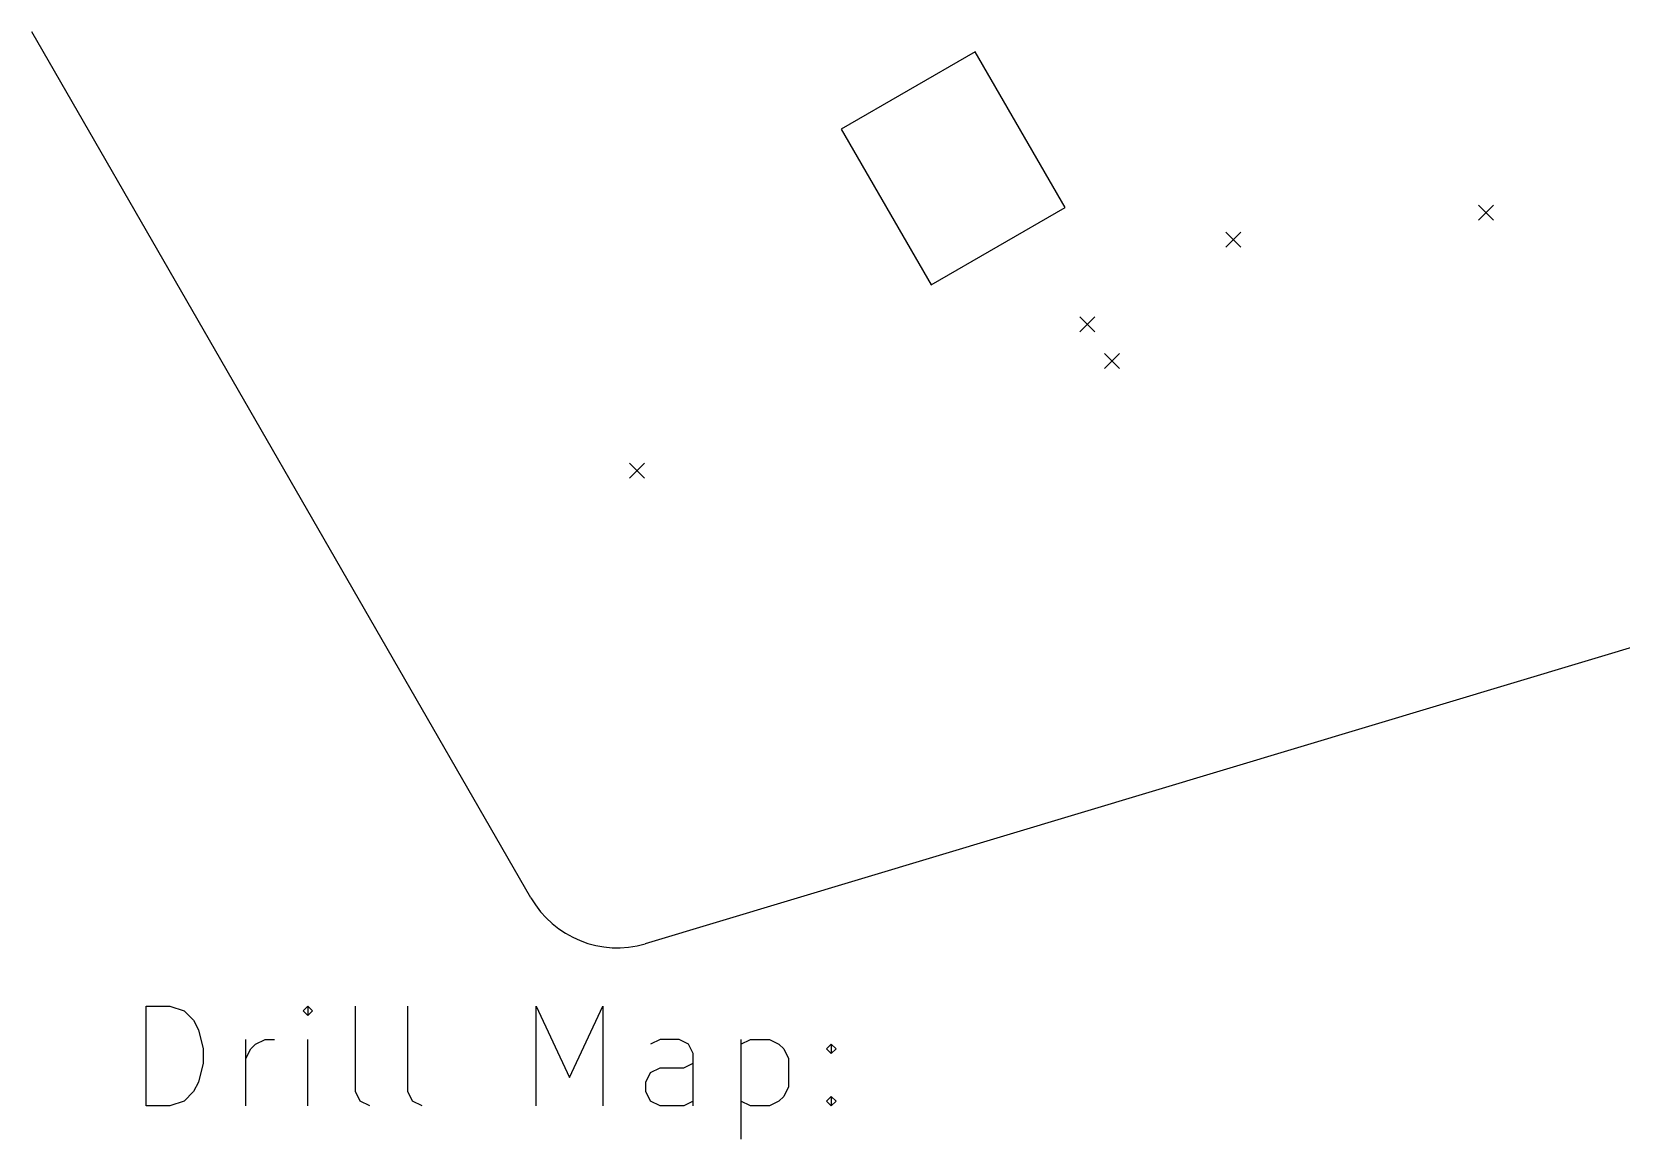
# Model space of a CAD drawing. Extents: x 80 to 226, y -171 to -35.
# Drawn here: x 82.34 to 114.15, y -150.49 to -128.32 of the extents above; entities that cross this region are included whole.
import ezdxf

# ---------------------------------------------------------------- set-up
doc = ezdxf.new("R2010")
doc.units = 0
doc.layers.add('BLACK', color=7, linetype='CONTINUOUS')

msp = doc.modelspace()

# ---------------------------------------------------------------- linework, layer by layer
at = {"layer": 'BLACK', "linetype": 'CONTINUOUS'}
for p, q in [((92.331436, -145.654671), (82.341192, -128.315144)), ((101.221793, -128.716654), (98.537114, -130.266654)), ((103.021793, -131.834346), (101.221793, -128.716654)), ((98.537114, -130.266654), (100.337114, -133.384346)), ((100.337114, -133.384346), (103.021793, -131.834346)), ((111.293561, -131.786606), (111.593561, -132.086606)), ((111.593561, -131.786606), (111.293561, -132.086606)), ((106.239121, -132.32764), (106.539121, -132.62764)), ((106.539121, -132.32764), (106.239121, -132.62764)), ((138.251328, -133.4495), (94.62, -146.5795)), ((103.318847, -134.024698), (103.618847, -134.324698)), ((103.618847, -134.024698), (103.318847, -134.324698)), ((103.80957, -134.755964), (104.10957, -135.055964)), ((104.10957, -134.755964), (103.80957, -135.055964)), ((94.306092, -136.950772), (94.606092, -137.250772)), ((94.606092, -136.950772), (94.306092, -137.250772)), ((84.627839, -149.822734), (84.627839, -147.822734)), ((84.627839, -147.822734), (85.104029, -147.822734)), ((85.104029, -147.822734), (85.389744, -147.917972)), ((87.865934, -147.822734), (87.770696, -147.917972)), ((87.961172, -147.917972), (87.865934, -147.822734)), ((87.865934, -147.822734), (87.865934, -148.01321)), ((88.818315, -149.537019), (88.818315, -147.822734)), ((89.865934, -149.537019), (89.865934, -147.822734)), ((92.437363, -149.822734), (92.437363, -147.822734)), ((92.437363, -147.822734), (93.10403, -149.251305)), ((93.10403, -149.251305), (93.770696, -147.822734)), ((93.770696, -147.822734), (93.770696, -149.822734)), ((85.389744, -147.917972), (85.58022, -148.108448)), ((85.58022, -148.108448), (85.675458, -148.298924)), ((87.770696, -147.917972), (87.865934, -148.01321)), ((87.865934, -148.01321), (87.961172, -147.917972)), ((85.675458, -148.298924), (85.770696, -148.679876)), ((86.627839, -149.822734), (86.627839, -148.4894)), ((86.818315, -148.584638), (87.008791, -148.4894)), ((87.008791, -148.4894), (87.199268, -148.4894)), ((87.865934, -149.822734), (87.865934, -148.4894)), ((94.913553, -148.4894), (94.723077, -148.584638)), ((95.294506, -148.4894), (94.913553, -148.4894)), ((95.484982, -148.584638), (95.294506, -148.4894)), ((96.532601, -148.4894), (96.532601, -150.4894)), ((96.532601, -148.584638), (96.723077, -148.4894)), ((96.723077, -148.4894), (97.10403, -148.4894)), ((97.10403, -148.4894), (97.294506, -148.584638)), ((85.770696, -148.679876), (85.770696, -148.965591)), ((86.627839, -148.870353), (86.723077, -148.679876)), ((86.723077, -148.679876), (86.818315, -148.584638)), ((95.58022, -148.775115), (95.484982, -148.584638)), ((95.58022, -149.822734), (95.58022, -148.775115)), ((97.294506, -148.584638), (97.389744, -148.679876)), ((97.389744, -148.679876), (97.484982, -148.870353)), ((98.246887, -148.679876), (98.342125, -148.584638)), ((98.342125, -148.775115), (98.246887, -148.679876)), ((98.342125, -148.584638), (98.437363, -148.679876)), ((98.342125, -148.584638), (98.342125, -148.775115)), ((98.437363, -148.679876), (98.342125, -148.775115)), ((85.770696, -148.965591), (85.675458, -149.346543)), ((94.627839, -149.346543), (94.723077, -149.156067)), ((94.723077, -149.156067), (94.913553, -149.060829)), ((94.913553, -149.060829), (95.389744, -149.060829)), ((95.389744, -149.060829), (95.58022, -148.965591)), ((97.484982, -148.870353), (97.484982, -149.441781)), ((85.675458, -149.346543), (85.58022, -149.537019)), ((94.627839, -149.537019), (94.627839, -149.346543)), ((97.484982, -149.441781), (97.389744, -149.632257)), ((85.389744, -149.727496), (85.104029, -149.822734)), ((85.58022, -149.537019), (85.389744, -149.727496)), ((88.913553, -149.727496), (88.818315, -149.537019)), ((89.104029, -149.822734), (88.913553, -149.727496)), ((89.961172, -149.727496), (89.865934, -149.537019)), ((90.151648, -149.822734), (89.961172, -149.727496)), ((94.723077, -149.727496), (94.627839, -149.537019)), ((94.913553, -149.822734), (94.723077, -149.727496)), ((95.58022, -149.727496), (95.389744, -149.822734)), ((96.723077, -149.822734), (96.532601, -149.727496)), ((97.294506, -149.727496), (97.10403, -149.822734)), ((97.389744, -149.632257), (97.294506, -149.727496)), ((98.246887, -149.727496), (98.342125, -149.632257)), ((98.342125, -149.822734), (98.246887, -149.727496)), ((98.342125, -149.632257), (98.437363, -149.727496)), ((98.342125, -149.632257), (98.342125, -149.822734)), ((98.437363, -149.727496), (98.342125, -149.822734)), ((85.104029, -149.822734), (84.627839, -149.822734)), ((95.389744, -149.822734), (94.913553, -149.822734)), ((97.10403, -149.822734), (96.723077, -149.822734))]:
    msp.add_line(p, q, dxfattribs=at)
at = {"layer": 'BLACK'}
msp.add_arc((94.0655, -144.6577), 2.000196, -150.1039737, -73.9054787, dxfattribs=at)

doc.saveas('drawing.dxf')
